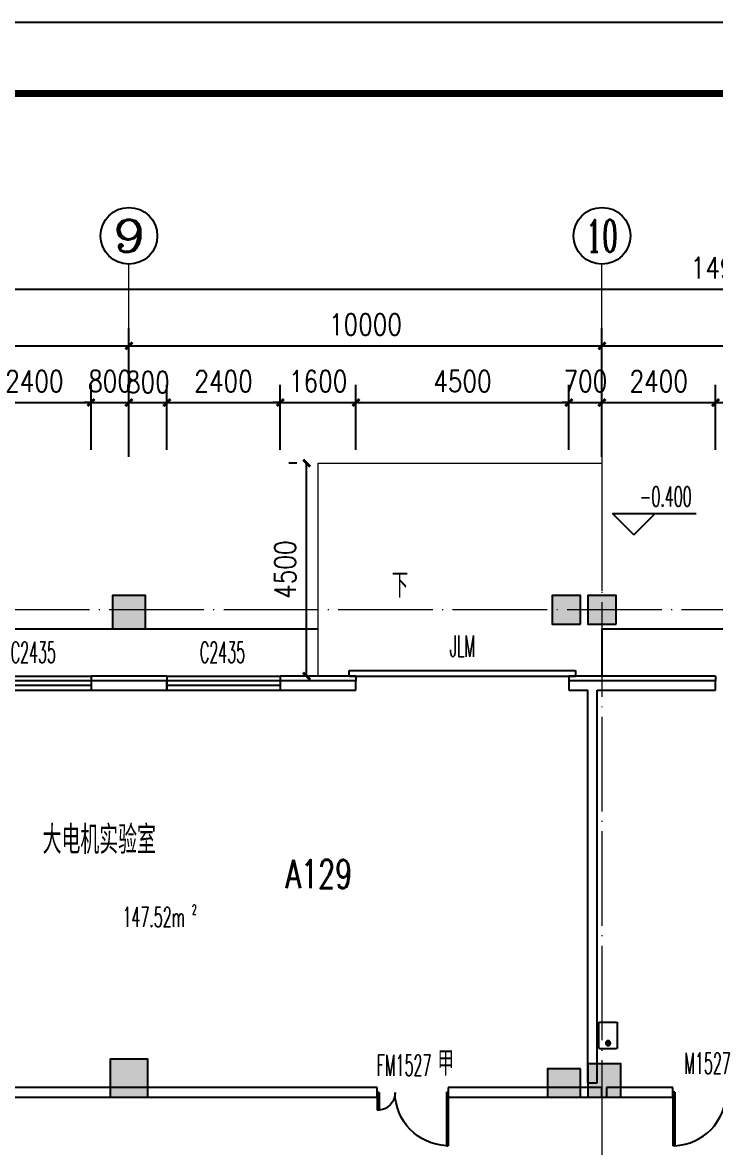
# Model space of a CAD drawing. Extents: x 1417642 to 3570900, y 124798 to 1191112.
# Drawn here: x 1499229 to 1513879, y 737747 to 761548 of the extents above; entities that cross this region are included whole.
import ezdxf
from ezdxf.enums import TextEntityAlignment as Align

# ---------------------------------------------------------------- set-up
doc = ezdxf.new("R2010")
doc.units = 0
doc.header["$LTSCALE"] = 1000
doc.header["$MEASUREMENT"] = 0
doc.linetypes.add('DASH', pattern=[0.35, 0.25, -0.1])
doc.linetypes.add('DOTE', pattern=[2.42, 2, -0.2, 0.02, -0.2])
doc.layers.get('0').update_dxf_attribs({"linetype": 'CONTINUOUS'})
doc.layers.get('Defpoints').update_dxf_attribs({"linetype": 'CONTINUOUS'})
for name, color, linetype in [('AXIS', 3, 'CONTINUOUS'), ('AXIS_TEXT', 7, 'CONTINUOUS'), ('colu', 2, 'CONTINUOUS'), ('DIM_ELEV', 3, 'CONTINUOUS'), ('DIM_SYMB', 3, 'CONTINUOUS'), ('DOTE', 1, 'DOTE'), ('PUB_DIM', 3, 'CONTINUOUS'), ('PUB_TEXT', 40, 'CONTINUOUS'), ('PUB_TITLE', 4, 'CONTINUOUS'), ('SPACE', 7, 'CONTINUOUS'), ('STAIR', 2, 'CONTINUOUS'), ('SURFACE', 6, 'CONTINUOUS'), ('tiaozheng', 20, 'CONTINUOUS'), ('WALL', 4, 'CONTINUOUS'), ('WINDOW', 2, 'CONTINUOUS'), ('WINDOW_TEXT', 7, 'CONTINUOUS'), ('填充', 252, 'CONTINUOUS'), ('屋面轮廓', 101, 'CONTINUOUS'), ('柱填充', 8, 'CONTINUOUS'), ('水点', 3, 'CONTINUOUS')]:
    doc.layers.add(name, color=color, linetype=linetype)
doc.styles.add('_TCH_AXIS', font='COMPLEX', dxfattribs={"bigfont": 'GBCBIG'})
doc.styles.add('_TCH_DIM', font='ROMANS', dxfattribs={"width": 0.7, "bigfont": 'Z'})
doc.styles.add('_TCH_SPACE', font='ROMANS', dxfattribs={"width": 0.7, "height": 5, "bigfont": 'Z'})
doc.styles.add('_TCH_WINDOW', font='ROMANS.shx', dxfattribs={"width": 0.7, "height": 400, "bigfont": 'Z.shx'})
doc.styles.add('DIM_FONT', font='SIMPLEX.shx', dxfattribs={"width": 0.8})
doc.styles.get("Standard").update_dxf_attribs({"font": 'GBENOR', "bigfont": 'GBCBIG'})
doc.styles.add('Z', font='ROMANS', dxfattribs={"width": 0.7, "bigfont": 'Z'})
doc.dimstyles.new('DIMN150', dxfattribs={"dimscale": 1.5, "dimtxt": 300, "dimasz": 100, "dimexe": 250, "dimexo": 300, "dimgap": 150, "dimtad": 1, "dimdec": 0, "dimzin": 0, "dimdsep": 46, "dimtxsty": 'DIM_FONT', "dimblk": 'ARCHTICK', "dimcen": 0.09, "dimdle": 1.5, "dimclrt": 7, "dimazin": 2, "dimtfac": 1, "dimtdec": 0, "dimtix": 1, "dimtmove": 2, "dimatfit": 3, "dimldrblk": 'ARCHTICK', "dimfxl": 1, "dimtolj": 1, "dimtzin": 0, "dimarcsym": 0})

# ---------------------------------------------------------------- blocks, each defined once
blk = doc.blocks.new('M_E3')
for p, q in [((-275, -410), (-275, -50)), ((-255, -30), (255, -30)), ((275, -50), (275, -410)), ((255, -430), (-255, -430))]:
    blk.add_line(p, q)
at = {"const_width": 1.5}
for points in [[(-275, 0, 0.414214), (-305, -30, 0.414214)], [(305, -30, 0.414214), (275, 0, 0.414214)], [(-305, -430, 0.414214), (-275, -460, 0.414214)], [(275, -460, 0.414214), (305, -430, 0.414214)]]:
    blk.add_lwpolyline(points, format="xyb", dxfattribs=at)
for points in [[(-275, 0), (275, 0)], [(-305, -430), (-305, -30)], [(305, -30), (305, -430)], [(275, -460), (-275, -460)]]:
    blk.add_lwpolyline(points, dxfattribs=at)
for radius in [50, 32.5]:
    blk.add_circle((165, -230), radius)
for centre, start, end in [((-255, -50), 90, 180), ((255, -50), 0, 90), ((-255, -410), 180, 270), ((255, -410), 270, 0)]:
    blk.add_arc(centre, 20, start, end)
at = {"width": 0.8, "flags": 9}
for tag in ['XSIZE', 'YSIZE']:
    blk.add_attdef(tag, (0, 0), '', height=0.5, dxfattribs=at)
blk = doc.blocks.new('e')
at = {"layer": '柱填充'}
h = blk.add_hatch(color=256, dxfattribs=at)
h.paths.add_polyline_path([(1540396, 673470), (1540396, 674070), (1539796, 674070), (1539796, 673470)])
h.paths.add_polyline_path([(1540396, 663470), (1540396, 664070), (1539796, 664070), (1539796, 663470)])
h.paths.add_polyline_path([(1540396, 659870), (1540396, 660470), (1539796, 660470), (1539796, 659870)])
h.paths.add_polyline_path([(1540396, 651870), (1540396, 652470), (1539796, 652470), (1539796, 651870)])
h.paths.add_polyline_path([(1540396, 643870), (1540396, 644470), (1539796, 644470), (1539796, 643870)])
h.paths.add_polyline_path([(1540396, 635870), (1540396, 636470), (1539796, 636470), (1539796, 635870)])
h.paths.add_polyline_path([(1540396, 627870), (1540396, 628470), (1539796, 628470), (1539796, 627870)])
h.paths.add_polyline_path([(1540396, 619870), (1540396, 620470), (1539796, 620470), (1539796, 619870)])
h.paths.add_polyline_path([(1540396, 611870), (1540396, 612470), (1539796, 612470), (1539796, 611870)])
h.paths.add_polyline_path([(1540396, 603870), (1540396, 604470), (1539796, 604470), (1539796, 603870)])
h.paths.add_polyline_path([(1540396, 595870), (1540396, 596470), (1539796, 596470), (1539796, 595870)])
h.paths.add_polyline_path([(1611246, 673470), (1611246, 674070), (1610646, 674070), (1610646, 673470)])
h.paths.add_polyline_path([(1602046, 673370), (1602046, 674070), (1601346, 674070), (1601346, 673370)])
h.paths.add_polyline_path([(1594046, 673370), (1594046, 674070), (1593346, 674070), (1593346, 673370)])
h.paths.add_polyline_path([(1586046, 673370), (1586046, 674070), (1585346, 674070), (1585346, 673370)])
h.paths.add_polyline_path([(1578046, 673370), (1578046, 674070), (1577346, 674070), (1577346, 673370)])
h.paths.add_polyline_path([(1568046, 673370), (1568046, 674070), (1567346, 674070), (1567346, 673370)])
h.paths.add_polyline_path([(1558096, 673370), (1558096, 674070), (1557396, 674070), (1557396, 673370)])
h.paths.add_polyline_path([(1554396, 673370), (1554396, 674070), (1553696, 674070), (1553696, 673370)])
h.paths.add_polyline_path([(1544496, 673370), (1544496, 674070), (1543796, 674070), (1543796, 673370)])
h.paths.add_polyline_path([(1611246, 664070), (1610546, 664070), (1610546, 663470), (1611246, 663470)])
h.paths.add_polyline_path([(1602096, 663470), (1602096, 664270), (1601296, 664270), (1601296, 663470)])
h.paths.add_polyline_path([(1594096, 663470), (1594096, 664270), (1593296, 664270), (1593296, 663470)])
h.paths.add_polyline_path([(1586096, 663470), (1586096, 664270), (1585296, 664270), (1585296, 663470)])
h.paths.add_polyline_path([(1578096, 663470), (1578096, 664270), (1577296, 664270), (1577296, 663470)])
h.paths.add_polyline_path([(1568096, 663470), (1568096, 664270), (1567296, 664270), (1567296, 663470)])
h.paths.add_polyline_path([(1558096, 663470), (1558096, 664170), (1557396, 664170), (1557396, 663470)])
h.paths.add_polyline_path([(1554396, 663470), (1554396, 664170), (1553696, 664170), (1553696, 663470)])
h.paths.add_polyline_path([(1544496, 663470), (1544496, 664170), (1543796, 664170), (1543796, 663470)])
h.paths.add_polyline_path([(1611246, 660470), (1610546, 660470), (1610546, 659870), (1611246, 659870)])
h.paths.add_polyline_path([(1602046, 659770), (1602046, 660470), (1601346, 660470), (1601346, 659770)])
h.paths.add_polyline_path([(1594046, 659770), (1594046, 660470), (1593346, 660470), (1593346, 659770)])
h.paths.add_polyline_path([(1586046, 659770), (1586046, 660470), (1585346, 660470), (1585346, 659770)])
h.paths.add_polyline_path([(1578046, 659770), (1578046, 660470), (1577346, 660470), (1577346, 659770)])
h.paths.add_polyline_path([(1568046, 659770), (1568046, 660470), (1567346, 660470), (1567346, 659770)])
h.paths.add_polyline_path([(1557996, 659870), (1557996, 660470), (1557396, 660470), (1557396, 659870)])
h.paths.add_polyline_path([(1554396, 659870), (1554396, 660470), (1553796, 660470), (1553796, 659870)])
h.paths.add_polyline_path([(1544496, 659770), (1544496, 660470), (1543796, 660470), (1543796, 659770)])
h.paths.add_polyline_path([(1611246, 651870), (1611246, 652470), (1610646, 652470), (1610646, 651870)])
h.paths.add_polyline_path([(1601996, 651870), (1601996, 652470), (1601396, 652470), (1601396, 651870)])
h.paths.add_polyline_path([(1593996, 651870), (1593996, 652470), (1593396, 652470), (1593396, 651870)])
h.paths.add_polyline_path([(1585996, 651870), (1585996, 652470), (1585396, 652470), (1585396, 651870)])
h.paths.add_polyline_path([(1577996, 651870), (1577996, 652470), (1577396, 652470), (1577396, 651870)])
h.paths.add_polyline_path([(1567996, 651820), (1567996, 652520), (1567296, 652520), (1567296, 651820)])
h.paths.add_polyline_path([(1558096, 651820), (1558096, 652520), (1557396, 652520), (1557396, 651820)])
h.paths.add_polyline_path([(1554396, 651820), (1554396, 652520), (1553696, 652520), (1553696, 651820)])
h.paths.add_polyline_path([(1544496, 652470), (1543796, 652470), (1543796, 651870), (1544496, 651870)])
h.paths.add_polyline_path([(1567996, 644470), (1567296, 644470), (1567296, 643870), (1567996, 643870)])
h.paths.add_polyline_path([(1558096, 643820), (1558096, 644520), (1557396, 644520), (1557396, 643820)])
h.paths.add_polyline_path([(1554396, 643820), (1554396, 644520), (1553696, 644520), (1553696, 643820)])
h.paths.add_polyline_path([(1544496, 644470), (1543796, 644470), (1543796, 643870), (1544496, 643870)])
h.paths.add_polyline_path([(1567996, 636470), (1567296, 636470), (1567296, 635870), (1567996, 635870)])
h.paths.add_polyline_path([(1558096, 635820), (1558096, 636520), (1557396, 636520), (1557396, 635820)])
h.paths.add_polyline_path([(1554396, 635820), (1554396, 636520), (1553696, 636520), (1553696, 635820)])
h.paths.add_polyline_path([(1544496, 636470), (1543796, 636470), (1543796, 635870), (1544496, 635870)])
h.paths.add_polyline_path([(1567996, 628470), (1567296, 628470), (1567296, 627870), (1567996, 627870)])
h.paths.add_polyline_path([(1558096, 627820), (1558096, 628520), (1557396, 628520), (1557396, 627820)])
h.paths.add_polyline_path([(1554396, 627820), (1554396, 628520), (1553696, 628520), (1553696, 627820)])
h.paths.add_polyline_path([(1544496, 628470), (1543796, 628470), (1543796, 627870), (1544496, 627870)])
h.paths.add_polyline_path([(1567996, 620470), (1567296, 620470), (1567296, 619870), (1567996, 619870)])
h.paths.add_polyline_path([(1558096, 619820), (1558096, 620520), (1557396, 620520), (1557396, 619820)])
h.paths.add_polyline_path([(1554396, 619820), (1554396, 620520), (1553696, 620520), (1553696, 619820)])
h.paths.add_polyline_path([(1544496, 620470), (1543796, 620470), (1543796, 619870), (1544496, 619870)])
h.paths.add_polyline_path([(1567996, 612470), (1567296, 612470), (1567296, 611870), (1567996, 611870)])
h.paths.add_polyline_path([(1558096, 611820), (1558096, 612520), (1557396, 612520), (1557396, 611820)])
h.paths.add_polyline_path([(1554396, 611820), (1554396, 612520), (1553696, 612520), (1553696, 611820)])
h.paths.add_polyline_path([(1544496, 612470), (1543796, 612470), (1543796, 611870), (1544496, 611870)])
h.paths.add_polyline_path([(1567996, 604470), (1567296, 604470), (1567296, 603870), (1567996, 603870)])
h.paths.add_polyline_path([(1558096, 603820), (1558096, 604520), (1557396, 604520), (1557396, 603820)])
h.paths.add_polyline_path([(1554396, 603820), (1554396, 604520), (1553696, 604520), (1553696, 603820)])
h.paths.add_polyline_path([(1544496, 604470), (1543796, 604470), (1543796, 603870), (1544496, 603870)])
h.paths.add_polyline_path([(1567996, 595870), (1567996, 596470), (1567396, 596470), (1567396, 595870)])
h.paths.add_polyline_path([(1557996, 595870), (1557996, 596470), (1557396, 596470), (1557396, 595870)])
h.paths.add_polyline_path([(1554396, 595870), (1554396, 596470), (1553796, 596470), (1553796, 595870)])
h.paths.add_polyline_path([(1544396, 595870), (1544396, 596470), (1543796, 596470), (1543796, 595870)])
at = {"layer": 'colu'}
for points in [[(1602046, 673370), (1602046, 674070), (1601346, 674070), (1601346, 673370)], [(1611246, 673470), (1611246, 674070), (1610646, 674070), (1610646, 673470)], [(1602096, 663470), (1602096, 664270), (1601296, 664270), (1601296, 663470)], [(1611246, 664070), (1610546, 664070), (1610546, 663470), (1611246, 663470)]]:
    blk.add_lwpolyline(points, close=True, dxfattribs=at)
blk = doc.blocks.new('678')
at = {"layer": '柱填充'}
h = blk.add_hatch(color=256, dxfattribs=at)
h.paths.add_polyline_path([(1591630, 863580), (1591630, 864280), (1590930, 864280), (1590930, 863580)])
h.paths.add_polyline_path([(1591630, 871580), (1591630, 872280), (1590930, 872280), (1590930, 871580)])
h.paths.add_polyline_path([(1635280, 879530), (1635280, 880230), (1634580, 880230), (1634580, 879530)])
h.paths.add_polyline_path([(1658830, 893230), (1658830, 893830), (1658230, 893830), (1658230, 893230)])
h.paths.add_polyline_path([(1658880, 883230), (1658880, 883930), (1658180, 883930), (1658180, 883230)])
h.paths.add_polyline_path([(1658830, 879630), (1658830, 880230), (1658230, 880230), (1658230, 879630)])
h.paths.add_polyline_path([(1658880, 872230), (1658180, 872230), (1658180, 871630), (1658880, 871630)])
h.paths.add_polyline_path([(1658830, 863630), (1658830, 864230), (1658230, 864230), (1658230, 863630)])
h.paths.add_polyline_path([(1658830, 853630), (1658830, 854230), (1658230, 854230), (1658230, 853630)])
h.paths.add_polyline_path([(1658830, 845630), (1658830, 846230), (1658230, 846230), (1658230, 845630)])
h.paths.add_polyline_path([(1658830, 835630), (1658830, 836230), (1658230, 836230), (1658230, 835630)])
h.paths.add_polyline_path([(1648830, 893230), (1648830, 893830), (1648230, 893830), (1648230, 893230)])
h.paths.add_polyline_path([(1648830, 883230), (1648830, 883830), (1648230, 883830), (1648230, 883230)])
h.paths.add_polyline_path([(1648830, 879630), (1648830, 880230), (1648230, 880230), (1648230, 879630)])
h.paths.add_polyline_path([(1648830, 871630), (1648830, 872230), (1648230, 872230), (1648230, 871630)])
h.paths.add_polyline_path([(1648930, 863580), (1648930, 864280), (1648230, 864280), (1648230, 863580)])
h.paths.add_polyline_path([(1648930, 853580), (1648930, 854280), (1648230, 854280), (1648230, 853580)])
h.paths.add_polyline_path([(1648930, 845630), (1648930, 846330), (1648230, 846330), (1648230, 845630)])
h.paths.add_polyline_path([(1648930, 835630), (1648930, 836330), (1648230, 836330), (1648230, 835630)])
h.paths.add_polyline_path([(1645230, 891430), (1645230, 892030), (1644630, 892030), (1644630, 891430)])
h.paths.add_polyline_path([(1645280, 883230), (1645280, 883930), (1644580, 883930), (1644580, 883230)])
h.paths.add_polyline_path([(1645230, 879630), (1645230, 880230), (1644630, 880230), (1644630, 879630)])
h.paths.add_polyline_path([(1645230, 871630), (1645230, 872230), (1644630, 872230), (1644630, 871630)])
h.paths.add_polyline_path([(1645230, 863630), (1645230, 864230), (1644630, 864230), (1644630, 863630)])
h.paths.add_polyline_path([(1645230, 853630), (1645230, 854230), (1644630, 854230), (1644630, 853630)])
h.paths.add_polyline_path([(1645280, 845630), (1645280, 846330), (1644580, 846330), (1644580, 845630)])
h.paths.add_polyline_path([(1645230, 835630), (1645230, 836230), (1644630, 836230), (1644630, 835630)])
h.paths.add_polyline_path([(1635230, 893230), (1635230, 893830), (1634630, 893830), (1634630, 893230)])
h.paths.add_polyline_path([(1635230, 891430), (1635230, 892030), (1634630, 892030), (1634630, 891430)])
h.paths.add_polyline_path([(1635280, 883230), (1635280, 883930), (1634580, 883930), (1634580, 883230)])
h.paths.add_polyline_path([(1635230, 871630), (1635230, 872430), (1634630, 872430), (1634630, 871630)])
h.paths.add_polyline_path([(1635230, 853430), (1635230, 854230), (1634630, 854230), (1634630, 853430)])
h.paths.add_polyline_path([(1635330, 845630), (1635330, 846430), (1634530, 846430), (1634530, 845630)])
h.paths.add_polyline_path([(1635230, 835630), (1635230, 836230), (1634630, 836230), (1634630, 835630)])
h.paths.add_polyline_path([(1627230, 893230), (1627230, 893830), (1626630, 893830), (1626630, 893230)])
h.paths.add_polyline_path([(1627280, 883230), (1627280, 883930), (1626580, 883930), (1626580, 883230)])
h.paths.add_polyline_path([(1627230, 879630), (1627230, 880230), (1626630, 880230), (1626630, 879630)])
h.paths.add_polyline_path([(1627230, 871630), (1627230, 872430), (1626630, 872430), (1626630, 871630)])
h.paths.add_polyline_path([(1627230, 853430), (1627230, 854230), (1626630, 854230), (1626630, 853430)])
h.paths.add_polyline_path([(1627330, 845630), (1627330, 846430), (1626530, 846430), (1626530, 845630)])
h.paths.add_polyline_path([(1627230, 835630), (1627230, 836230), (1626630, 836230), (1626630, 835630)])
h.paths.add_polyline_path([(1619230, 893230), (1619230, 893830), (1618630, 893830), (1618630, 893230)])
h.paths.add_polyline_path([(1619280, 883230), (1619280, 883930), (1618580, 883930), (1618580, 883230)])
h.paths.add_polyline_path([(1619230, 879630), (1619230, 880230), (1618630, 880230), (1618630, 879630)])
h.paths.add_polyline_path([(1619230, 871630), (1619230, 872430), (1618630, 872430), (1618630, 871630)])
h.paths.add_polyline_path([(1619230, 853430), (1619230, 854230), (1618630, 854230), (1618630, 853430)])
h.paths.add_polyline_path([(1619330, 845630), (1619330, 846430), (1618530, 846430), (1618530, 845630)])
h.paths.add_polyline_path([(1619280, 835580), (1619280, 836280), (1618580, 836280), (1618580, 835580)])
h.paths.add_polyline_path([(1611230, 893230), (1611230, 893830), (1610630, 893830), (1610630, 893230)])
h.paths.add_polyline_path([(1611280, 883230), (1611280, 883930), (1610580, 883930), (1610580, 883230)])
h.paths.add_polyline_path([(1611230, 879630), (1611230, 880230), (1610630, 880230), (1610630, 879630)])
h.paths.add_polyline_path([(1611230, 871630), (1611230, 872430), (1610630, 872430), (1610630, 871630)])
h.paths.add_polyline_path([(1611230, 853430), (1611230, 854230), (1610630, 854230), (1610630, 853430)])
h.paths.add_polyline_path([(1611330, 845630), (1611330, 846430), (1610530, 846430), (1610530, 845630)])
h.paths.add_polyline_path([(1611280, 835580), (1611280, 836280), (1610580, 836280), (1610580, 835580)])
h.paths.add_polyline_path([(1603230, 893230), (1603230, 893830), (1602630, 893830), (1602630, 893230)])
h.paths.add_polyline_path([(1603280, 883230), (1603280, 883930), (1602580, 883930), (1602580, 883230)])
h.paths.add_polyline_path([(1603230, 879630), (1603230, 880230), (1602630, 880230), (1602630, 879630)])
h.paths.add_polyline_path([(1603230, 871630), (1603230, 872430), (1602630, 872430), (1602630, 871630)])
h.paths.add_polyline_path([(1603230, 853430), (1603230, 854230), (1602630, 854230), (1602630, 853430)])
h.paths.add_polyline_path([(1603330, 845630), (1603330, 846430), (1602530, 846430), (1602530, 845630)])
h.paths.add_polyline_path([(1603280, 835580), (1603280, 836280), (1602580, 836280), (1602580, 835580)])
h.paths.add_polyline_path([(1603230, 814930), (1603230, 815530), (1602630, 815530), (1602630, 814930)])
h.paths.add_polyline_path([(1595230, 893230), (1595230, 893830), (1594630, 893830), (1594630, 893230)])
h.paths.add_polyline_path([(1595230, 883230), (1595230, 883830), (1594630, 883830), (1594630, 883230)])
h.paths.add_polyline_path([(1595230, 879630), (1595230, 880230), (1594630, 880230), (1594630, 879630)])
h.paths.add_polyline_path([(1595230, 871630), (1595230, 872230), (1594630, 872230), (1594630, 871630)])
h.paths.add_polyline_path([(1595230, 863630), (1595230, 864230), (1594630, 864230), (1594630, 863630)])
h.paths.add_polyline_path([(1595230, 853630), (1595230, 854230), (1594630, 854230), (1594630, 853630)])
h.paths.add_polyline_path([(1595330, 845630), (1595330, 846330), (1594630, 846330), (1594630, 845630)])
h.paths.add_polyline_path([(1595330, 835580), (1595330, 836280), (1594630, 836280), (1594630, 835580)])
h.paths.add_polyline_path([(1591630, 893230), (1591630, 893830), (1591030, 893830), (1591030, 893230)])
h.paths.add_polyline_path([(1591680, 883230), (1591680, 883930), (1590980, 883930), (1590980, 883230)])
h.paths.add_polyline_path([(1591630, 879630), (1591630, 880230), (1591030, 880230), (1591030, 879630)])
h.paths.add_polyline_path([(1591630, 853580), (1591630, 854280), (1590930, 854280), (1590930, 853580)])
h.paths.add_polyline_path([(1591630, 845580), (1591630, 846280), (1590930, 846280), (1590930, 845580)])
h.paths.add_polyline_path([(1591630, 835630), (1591630, 836330), (1590930, 836330), (1590930, 835630)])
h.paths.add_polyline_path([(1591630, 814930), (1591630, 815530), (1591030, 815530), (1591030, 814930)])
h.paths.add_polyline_path([(1581630, 893230), (1581630, 893830), (1581030, 893830), (1581030, 893230)])
h.paths.add_polyline_path([(1581730, 883230), (1581730, 883930), (1581030, 883930), (1581030, 883230)])
h.paths.add_polyline_path([(1581630, 879630), (1581630, 880230), (1581030, 880230), (1581030, 879630)])
h.paths.add_polyline_path([(1581630, 871630), (1581630, 872230), (1581030, 872230), (1581030, 871630)])
h.paths.add_polyline_path([(1581630, 863630), (1581630, 864230), (1581030, 864230), (1581030, 863630)])
h.paths.add_polyline_path([(1581630, 853630), (1581630, 854230), (1581030, 854230), (1581030, 853630)])
h.paths.add_polyline_path([(1581630, 845630), (1581630, 846230), (1581030, 846230), (1581030, 845630)])
h.paths.add_polyline_path([(1581630, 835630), (1581630, 836230), (1581030, 836230), (1581030, 835630)])
h.paths.add_polyline_path([(1581630, 814930), (1581630, 815530), (1581030, 815530), (1581030, 814930)])
h.paths.add_polyline_path([(1603230, 830430), (1603230, 831230), (1602530, 831230), (1602530, 830430)])
h.paths.add_polyline_path([(1603230, 818530), (1603230, 819330), (1602530, 819330), (1602530, 818530)])
h.paths.add_polyline_path([(1581030, 831230), (1581030, 830430), (1581730, 830430), (1581730, 831230)])
h.paths.add_polyline_path([(1581030, 819330), (1581030, 818530), (1581730, 818530), (1581730, 819330)])
h.paths.add_polyline_path([(1591630, 830430), (1591630, 831230), (1590930, 831230), (1590930, 830430)])
h.paths.add_polyline_path([(1591630, 818530), (1591630, 819330), (1590930, 819330), (1590930, 818530)])
at = {"layer": 'colu'}
for points in [[(1581630, 893230), (1581630, 893830), (1581030, 893830), (1581030, 893230)], [(1581730, 883230), (1581730, 883930), (1581030, 883930), (1581030, 883230)]]:
    blk.add_lwpolyline(points, close=True, dxfattribs=at)
blk = doc.blocks.new('_ArchTick')
at = {"color": 0, "linetype": 'ByBlock', "const_width": 0.4}
blk.add_lwpolyline([(-0.5, -0.5), (0.5, 0.5)], dxfattribs=at)
blk = doc.blocks.new('*D3539')
at = {"layer": 'Defpoints', "color": 0}
for p in [(1505234, 752233), (1505479, 752233), (1505479, 747733)]:
    blk.add_point(p, dxfattribs=at)
at = {"layer": 'PUB_DIM', "color": 0, "lineweight": -2}
for p, q in [((1505029, 752233), (1504859, 752233)), ((1505234, 747731), (1505234, 752235)), ((1505029, 747733), (1504859, 747733))]:
    blk.add_line(p, q, dxfattribs=at)
at = {"layer": 'PUB_DIM', "color": 0, "lineweight": -2, "xscale": 150, "yscale": 150, "zscale": 150}
for p, rotation in [((1505234, 752233), 90), ((1505234, 747733), 270)]:
    blk.add_blockref('_ArchTick', p, dxfattribs=dict(at, rotation=rotation))
at = {"layer": 'PUB_DIM', "color": 7, "insert": (1504784, 749983), "char_height": 450, "attachment_point": 5, "rotation": 90, "style": 'DIM_FONT'}
blk.add_mtext('\\A1;4500', dxfattribs=at)
blk = doc.blocks.new('*D3771')
at = {"layer": 'Defpoints', "color": 0}
for p in [(1500679, 753515), (1498279, 752067), (1500679, 752067)]:
    blk.add_point(p, dxfattribs=at)
at = {"layer": 'PUB_DIM', "color": 0, "lineweight": -2}
for p, q in [((1498279, 752517), (1498279, 753890)), ((1500679, 752517), (1500679, 753890)), ((1498277, 753515), (1500681, 753515))]:
    blk.add_line(p, q, dxfattribs=at)
at = {"layer": 'PUB_DIM', "color": 0, "lineweight": -2, "xscale": 150, "yscale": 150, "zscale": 150, "rotation": 180}
blk.add_blockref('_ArchTick', (1498279, 753515), dxfattribs=at)
at = {"layer": 'PUB_DIM', "color": 0, "lineweight": -2, "xscale": 150, "yscale": 150, "zscale": 150}
blk.add_blockref('_ArchTick', (1500679, 753515), dxfattribs=at)
at = {"layer": 'PUB_DIM', "color": 7, "insert": (1499479, 753965), "char_height": 450, "attachment_point": 5, "style": 'DIM_FONT'}
blk.add_mtext('\\A1;2400', dxfattribs=at)
blk = doc.blocks.new('*D3772')
at = {"layer": 'Defpoints', "color": 0}
for p in [(1501479, 753515), (1500679, 752067), (1501479, 752067)]:
    blk.add_point(p, dxfattribs=at)
at = {"layer": 'PUB_DIM', "color": 0, "lineweight": -2}
for p, q in [((1500679, 752517), (1500679, 753890)), ((1501479, 752517), (1501479, 753890)), ((1500679, 753515), (1500529, 753515)), ((1500679, 753515), (1501479, 753515)), ((1501479, 753515), (1501629, 753515))]:
    blk.add_line(p, q, dxfattribs=at)
at = {"layer": 'PUB_DIM', "color": 0, "lineweight": -2, "xscale": 150, "yscale": 150, "zscale": 150}
blk.add_blockref('_ArchTick', (1500679, 753515), dxfattribs=at)
at = {"layer": 'PUB_DIM', "color": 0, "lineweight": -2, "xscale": 150, "yscale": 150, "zscale": 150, "rotation": 180}
blk.add_blockref('_ArchTick', (1501479, 753515), dxfattribs=at)
at = {"layer": 'PUB_DIM', "color": 7, "insert": (1501079, 753965), "char_height": 450, "attachment_point": 5, "style": 'DIM_FONT'}
blk.add_mtext('\\A1;800', dxfattribs=at)
blk = doc.blocks.new('*D3773')
at = {"layer": 'Defpoints', "color": 0}
for p in [(1502279, 753515), (1501479, 752067), (1502279, 752067)]:
    blk.add_point(p, dxfattribs=at)
at = {"layer": 'PUB_DIM', "color": 0, "lineweight": -2}
for p, q in [((1501479, 752517), (1501479, 753890)), ((1502279, 752517), (1502279, 753890)), ((1501477, 753515), (1502281, 753515))]:
    blk.add_line(p, q, dxfattribs=at)
at = {"layer": 'PUB_DIM', "color": 0, "lineweight": -2, "xscale": 150, "yscale": 150, "zscale": 150, "rotation": 180}
blk.add_blockref('_ArchTick', (1501479, 753515), dxfattribs=at)
at = {"layer": 'PUB_DIM', "color": 0, "lineweight": -2, "xscale": 150, "yscale": 150, "zscale": 150}
blk.add_blockref('_ArchTick', (1502279, 753515), dxfattribs=at)
at = {"layer": 'PUB_DIM', "color": 7, "insert": (1501879, 753946), "char_height": 450, "attachment_point": 5, "style": 'DIM_FONT'}
blk.add_mtext('\\A1;800', dxfattribs=at)
blk = doc.blocks.new('*D3774')
at = {"layer": 'Defpoints', "color": 0}
for p in [(1504679, 753515), (1502279, 752067), (1504679, 752067)]:
    blk.add_point(p, dxfattribs=at)
at = {"layer": 'PUB_DIM', "color": 0, "lineweight": -2}
for p, q in [((1502279, 752517), (1502279, 753890)), ((1504679, 752517), (1504679, 753890)), ((1502277, 753515), (1504681, 753515))]:
    blk.add_line(p, q, dxfattribs=at)
at = {"layer": 'PUB_DIM', "color": 0, "lineweight": -2, "xscale": 150, "yscale": 150, "zscale": 150, "rotation": 180}
blk.add_blockref('_ArchTick', (1502279, 753515), dxfattribs=at)
at = {"layer": 'PUB_DIM', "color": 0, "lineweight": -2, "xscale": 150, "yscale": 150, "zscale": 150}
blk.add_blockref('_ArchTick', (1504679, 753515), dxfattribs=at)
at = {"layer": 'PUB_DIM', "color": 7, "insert": (1503479, 753965), "char_height": 450, "attachment_point": 5, "style": 'DIM_FONT'}
blk.add_mtext('\\A1;2400', dxfattribs=at)
blk = doc.blocks.new('*D3775')
at = {"layer": 'Defpoints', "color": 0}
for p in [(1506279, 753515), (1504679, 752067), (1506279, 752067)]:
    blk.add_point(p, dxfattribs=at)
at = {"layer": 'PUB_DIM', "color": 0, "lineweight": -2}
for p, q in [((1504679, 752517), (1504679, 753890)), ((1506279, 752517), (1506279, 753890)), ((1504679, 753515), (1504529, 753515)), ((1504679, 753515), (1506279, 753515)), ((1506279, 753515), (1506429, 753515))]:
    blk.add_line(p, q, dxfattribs=at)
at = {"layer": 'PUB_DIM', "color": 0, "lineweight": -2, "xscale": 150, "yscale": 150, "zscale": 150}
blk.add_blockref('_ArchTick', (1504679, 753515), dxfattribs=at)
at = {"layer": 'PUB_DIM', "color": 0, "lineweight": -2, "xscale": 150, "yscale": 150, "zscale": 150, "rotation": 180}
blk.add_blockref('_ArchTick', (1506279, 753515), dxfattribs=at)
at = {"layer": 'PUB_DIM', "color": 7, "insert": (1505479, 753965), "char_height": 450, "attachment_point": 5, "style": 'DIM_FONT'}
blk.add_mtext('\\A1;1600', dxfattribs=at)
blk = doc.blocks.new('*D3776')
at = {"layer": 'Defpoints', "color": 0}
for p in [(1510779, 753515), (1506279, 752067), (1510779, 752067)]:
    blk.add_point(p, dxfattribs=at)
at = {"layer": 'PUB_DIM', "color": 0, "lineweight": -2}
for p, q in [((1506279, 752517), (1506279, 753890)), ((1510779, 752517), (1510779, 753890)), ((1506277, 753515), (1510781, 753515))]:
    blk.add_line(p, q, dxfattribs=at)
at = {"layer": 'PUB_DIM', "color": 0, "lineweight": -2, "xscale": 150, "yscale": 150, "zscale": 150, "rotation": 180}
blk.add_blockref('_ArchTick', (1506279, 753515), dxfattribs=at)
at = {"layer": 'PUB_DIM', "color": 0, "lineweight": -2, "xscale": 150, "yscale": 150, "zscale": 150}
blk.add_blockref('_ArchTick', (1510779, 753515), dxfattribs=at)
at = {"layer": 'PUB_DIM', "color": 7, "insert": (1508529, 753965), "char_height": 450, "attachment_point": 5, "style": 'DIM_FONT'}
blk.add_mtext('\\A1;4500', dxfattribs=at)
blk = doc.blocks.new('*D3777')
at = {"layer": 'Defpoints', "color": 0}
for p in [(1511479, 753515), (1510779, 752067), (1511479, 752067)]:
    blk.add_point(p, dxfattribs=at)
at = {"layer": 'PUB_DIM', "color": 0, "lineweight": -2}
for p, q in [((1510779, 752517), (1510779, 753890)), ((1511479, 752517), (1511479, 753890)), ((1510779, 753515), (1510629, 753515)), ((1510779, 753515), (1511479, 753515)), ((1511479, 753515), (1511629, 753515))]:
    blk.add_line(p, q, dxfattribs=at)
at = {"layer": 'PUB_DIM', "color": 0, "lineweight": -2, "xscale": 150, "yscale": 150, "zscale": 150}
blk.add_blockref('_ArchTick', (1510779, 753515), dxfattribs=at)
at = {"layer": 'PUB_DIM', "color": 0, "lineweight": -2, "xscale": 150, "yscale": 150, "zscale": 150, "rotation": 180}
blk.add_blockref('_ArchTick', (1511479, 753515), dxfattribs=at)
at = {"layer": 'PUB_DIM', "color": 7, "insert": (1511129, 753965), "char_height": 450, "attachment_point": 5, "style": 'DIM_FONT'}
blk.add_mtext('\\A1;700', dxfattribs=at)
blk = doc.blocks.new('*D3778')
at = {"layer": 'Defpoints', "color": 0}
for p in [(1513879, 753515), (1511479, 752067), (1513879, 752067)]:
    blk.add_point(p, dxfattribs=at)
at = {"layer": 'PUB_DIM', "color": 0, "lineweight": -2}
for p, q in [((1511479, 752517), (1511479, 753890)), ((1513879, 752517), (1513879, 753890)), ((1511477, 753515), (1513881, 753515))]:
    blk.add_line(p, q, dxfattribs=at)
at = {"layer": 'PUB_DIM', "color": 0, "lineweight": -2, "xscale": 150, "yscale": 150, "zscale": 150, "rotation": 180}
blk.add_blockref('_ArchTick', (1511479, 753515), dxfattribs=at)
at = {"layer": 'PUB_DIM', "color": 0, "lineweight": -2, "xscale": 150, "yscale": 150, "zscale": 150}
blk.add_blockref('_ArchTick', (1513879, 753515), dxfattribs=at)
at = {"layer": 'PUB_DIM', "color": 7, "insert": (1512679, 753965), "char_height": 450, "attachment_point": 5, "style": 'DIM_FONT'}
blk.add_mtext('\\A1;2400', dxfattribs=at)
blk = doc.blocks.new('*D3779')
at = {"layer": 'Defpoints', "color": 0}
for p in [(1516279, 753515), (1513879, 752067), (1516279, 752067)]:
    blk.add_point(p, dxfattribs=at)
at = {"layer": 'PUB_DIM', "color": 0, "lineweight": -2}
for p, q in [((1513879, 752517), (1513879, 753890)), ((1516279, 752517), (1516279, 753890)), ((1513877, 753515), (1516281, 753515))]:
    blk.add_line(p, q, dxfattribs=at)
at = {"layer": 'PUB_DIM', "color": 0, "lineweight": -2, "xscale": 150, "yscale": 150, "zscale": 150, "rotation": 180}
blk.add_blockref('_ArchTick', (1513879, 753515), dxfattribs=at)
at = {"layer": 'PUB_DIM', "color": 0, "lineweight": -2, "xscale": 150, "yscale": 150, "zscale": 150}
blk.add_blockref('_ArchTick', (1516279, 753515), dxfattribs=at)
at = {"layer": 'PUB_DIM', "color": 7, "insert": (1515079, 753965), "char_height": 450, "attachment_point": 5, "style": 'DIM_FONT'}
blk.add_mtext('\\A1;2400', dxfattribs=at)
blk = doc.blocks.new('*D4017')
at = {"layer": 'AXIS', "color": 0, "lineweight": -2}
for p, q in [((1439479, 753351), (1439479, 756290)), ((1589079, 753351), (1589079, 756290)), ((1439477, 755915), (1589081, 755915))]:
    blk.add_line(p, q, dxfattribs=at)
at = {"layer": 'Defpoints', "color": 0}
for p in [(1589079, 755915), (1439479, 752901), (1589079, 752901)]:
    blk.add_point(p, dxfattribs=at)
at = {"layer": 'AXIS', "color": 0, "lineweight": -2, "xscale": 150, "yscale": 150, "zscale": 150, "rotation": 180}
blk.add_blockref('_ArchTick', (1439479, 755915), dxfattribs=at)
at = {"layer": 'AXIS', "color": 0, "lineweight": -2, "xscale": 150, "yscale": 150, "zscale": 150}
blk.add_blockref('_ArchTick', (1589079, 755915), dxfattribs=at)
at = {"layer": 'AXIS', "color": 7, "insert": (1514279, 756365), "char_height": 450, "attachment_point": 5, "style": 'DIM_FONT'}
blk.add_mtext('\\A1;149600', dxfattribs=at)
blk = doc.blocks.new('*D4026')
at = {"layer": 'AXIS', "color": 0, "lineweight": -2}
for p, q in [((1493479, 752367), (1493479, 755090)), ((1501479, 752367), (1501479, 755090)), ((1493477, 754715), (1501481, 754715))]:
    blk.add_line(p, q, dxfattribs=at)
at = {"layer": 'Defpoints', "color": 0}
for p in [(1501479, 754715), (1493479, 751917), (1501479, 751917)]:
    blk.add_point(p, dxfattribs=at)
at = {"layer": 'AXIS', "color": 0, "lineweight": -2, "xscale": 150, "yscale": 150, "zscale": 150, "rotation": 180}
blk.add_blockref('_ArchTick', (1493479, 754715), dxfattribs=at)
at = {"layer": 'AXIS', "color": 0, "lineweight": -2, "xscale": 150, "yscale": 150, "zscale": 150}
blk.add_blockref('_ArchTick', (1501479, 754715), dxfattribs=at)
at = {"layer": 'AXIS', "color": 7, "insert": (1497479, 755165), "char_height": 450, "attachment_point": 5, "style": 'DIM_FONT'}
blk.add_mtext('\\A1;8000', dxfattribs=at)
blk = doc.blocks.new('*D4027')
at = {"layer": 'AXIS', "color": 0, "lineweight": -2}
for p, q in [((1501479, 752367), (1501479, 755090)), ((1511479, 752367), (1511479, 755090)), ((1501477, 754715), (1511481, 754715))]:
    blk.add_line(p, q, dxfattribs=at)
at = {"layer": 'Defpoints', "color": 0}
for p in [(1511479, 754715), (1501479, 751917), (1511479, 751917)]:
    blk.add_point(p, dxfattribs=at)
at = {"layer": 'AXIS', "color": 0, "lineweight": -2, "xscale": 150, "yscale": 150, "zscale": 150, "rotation": 180}
blk.add_blockref('_ArchTick', (1501479, 754715), dxfattribs=at)
at = {"layer": 'AXIS', "color": 0, "lineweight": -2, "xscale": 150, "yscale": 150, "zscale": 150}
blk.add_blockref('_ArchTick', (1511479, 754715), dxfattribs=at)
at = {"layer": 'AXIS', "color": 7, "insert": (1506479, 755165), "char_height": 450, "attachment_point": 5, "style": 'DIM_FONT'}
blk.add_mtext('\\A1;10000', dxfattribs=at)
blk = doc.blocks.new('*D4028')
at = {"layer": 'AXIS', "color": 0, "lineweight": -2}
for p, q in [((1511479, 752367), (1511479, 755090)), ((1521479, 752367), (1521479, 755090)), ((1511477, 754715), (1521481, 754715))]:
    blk.add_line(p, q, dxfattribs=at)
at = {"layer": 'Defpoints', "color": 0}
for p in [(1521479, 754715), (1511479, 751917), (1521479, 751917)]:
    blk.add_point(p, dxfattribs=at)
at = {"layer": 'AXIS', "color": 0, "lineweight": -2, "xscale": 150, "yscale": 150, "zscale": 150, "rotation": 180}
blk.add_blockref('_ArchTick', (1511479, 754715), dxfattribs=at)
at = {"layer": 'AXIS', "color": 0, "lineweight": -2, "xscale": 150, "yscale": 150, "zscale": 150}
blk.add_blockref('_ArchTick', (1521479, 754715), dxfattribs=at)
at = {"layer": 'AXIS', "color": 7, "insert": (1516479, 755165), "char_height": 450, "attachment_point": 5, "style": 'DIM_FONT'}
blk.add_mtext('\\A1;10000', dxfattribs=at)
blk = doc.blocks.new('$DorLib2D$00000225')
at = {"color": 0}
for p, q in [((0.475, -0.001), (0.475, 0.752)), ((0.475, 0.752), (0.5, 0.752)), ((0.5, -0.001), (0.5, 0.752)), ((-0.5, 0), (-0.5, 0.252)), ((-0.475, 0.252), (-0.5, 0.252)), ((-0.475, 0), (-0.475, 0.252)), ((-0.475, 0), (-0.5, 0)), ((0.475, -0.001), (0.5, -0.001))]:
    blk.add_line(p, q, dxfattribs=at)
for centre, radius, start, end in [((0.505, -0.002), 0.755, 92.2493, 179.7238), ((-0.501, 0.003), 0.251, 359.7899, 84.0974)]:
    blk.add_arc(centre, radius, start, end, dxfattribs=at)
blk = doc.blocks.new('$TCHSYS$WIN2D')
for p, q in [((-0.5, 0.5), (0.5, 0.5)), ((-0.5, 0.5), (-0.5, -0.5)), ((0.5, 0.5), (0.5, -0.5)), ((0.5, 0.1667), (-0.5, 0.1667)), ((0.5, -0.1667), (-0.5, -0.1667)), ((-0.5, -0.5), (0.5, -0.5))]:
    blk.add_line(p, q)
blk = doc.blocks.new('$DorLib2D$00000126')
at = {"color": 0, "linetype": 'Continuous'}
for p, q in [((-0.532, 0.5), (-0.532, 0.9)), ((0.532, 0.9), (0.532, 0.5))]:
    blk.add_line(p, q, dxfattribs=at)
at = {"color": 0, "linetype": 'DASH'}
for p, q in [((-0.532, 0.9), (0.532, 0.9)), ((-0.532, 0.5), (0.532, 0.5))]:
    blk.add_line(p, q, dxfattribs=at)

msp = doc.modelspace()

# ---------------------------------------------------------------- linework, layer by layer
at = {"layer": 'AXIS', "lineweight": 0}
for p, q in [((1501478.8, 754611.4), (1501478.8, 756439.6, 0)), ((1511478.8, 754611.4), (1511478.8, 756439.6, 0))]:
    msp.add_line(p, q, dxfattribs=at)
at = {"layer": 'AXIS'}
for centre in [(1501478.8, 757039.6), (1511478.8, 757039.6)]:
    msp.add_circle(centre, 600, dxfattribs=at)
at = {"layer": 'DIM_ELEV'}
for p, q in [((1512152.4, 750717.9), (1511702.4, 751167.9)), ((1511702.4, 751167.9), (1513468.5, 751167.9)), ((1512152.4, 750717.9), (1512602.4, 751167.9))]:
    msp.add_line(p, q, dxfattribs=at)
at = {"layer": 'DIM_SYMB', "lineweight": 0}
msp.add_lwpolyline([(1507478.8, 749690.5, 0, 0, 0), (1507478.8, 751783.2, 120, 0, 0), (1507478.8, 752233.2, 0, 0, 0)], format="xyseb", dxfattribs=at)
at = {"layer": 'DOTE', "lineweight": 0, "elevation": 0}
for points in [[(1511478.8, 754133.2), (1511478.8, 727433.2)], [(1597442.3, 749133.2), (1431709.3, 749133.2)]]:
    msp.add_lwpolyline(points, dxfattribs=at)
at = {"layer": 'PUB_TITLE'}
msp.add_lwpolyline([(1417642.3, 635398.4), (1618342.3, 635398.4), (1618342.3, 761548.4), (1417642.3, 761548.4)], close=True, dxfattribs=at)
at = {"layer": 'PUB_TITLE', "const_width": 150}
msp.add_lwpolyline([(1421392.3, 636898.4), (1616842.3, 636898.4), (1616842.3, 760048.4), (1421392.3, 760048.4)], close=True, dxfattribs=at)
at = {"layer": 'STAIR'}
msp.add_line((1511478.8, 748733.2, 0), (1511478.8, 747733.2, 0), dxfattribs=at)
at = {"layer": 'STAIR', "lineweight": 0, "elevation": 0}
msp.add_lwpolyline([(1505478.8, 747733.2), (1505478.8, 752233.2), (1511478.8, 752233.2), (1511478.8, 749533.2)], dxfattribs=at)
at = {"layer": 'SURFACE'}
for p, q in [((1500678.8, 747733.2), (1500678.8, 747633.2)), ((1502278.8, 747733.2), (1500678.8, 747733.2)), ((1502278.8, 747733.2), (1502278.8, 747633.2)), ((1504678.8, 747733.2), (1504678.8, 747633.2)), ((1506278.8, 747733.2), (1504678.8, 747733.2)), ((1506278.8, 747733.2), (1506278.8, 747633.2)), ((1510778.8, 747733.2), (1510778.8, 747633.2)), ((1511278.8, 747733.2), (1510778.8, 747733.2)), ((1513878.8, 747733.2), (1511278.8, 747733.2)), ((1513878.8, 747733.2), (1513878.8, 747633.2))]:
    msp.add_line(p, q, dxfattribs=at)
at = {"layer": 'WALL'}
for p, q in [((1502278.8, 747633.2), (1500678.8, 747633.2)), ((1500678.8, 747633.2), (1500678.8, 747433.2)), ((1502278.8, 747433.2), (1502278.8, 747633.2)), ((1506278.8, 747633.2), (1504678.8, 747633.2)), ((1504678.8, 747633.2), (1504678.8, 747433.2)), ((1506278.8, 747433.2), (1506278.8, 747633.2)), ((1511278.8, 747633.2), (1510778.8, 747633.2)), ((1510778.8, 747633.2), (1510778.8, 747433.2)), ((1513878.8, 747633.2), (1511278.8, 747633.2)), ((1513878.8, 747433.2), (1513878.8, 747633.2)), ((1500678.8, 747433.2), (1502278.8, 747433.2)), ((1504678.8, 747433.2), (1506278.8, 747433.2)), ((1510778.8, 747433.2), (1511178.8, 747433.2)), ((1511178.8, 739133.2), (1511178.8, 747433.2)), ((1511378.8, 739133.2), (1511378.8, 747433.2)), ((1511378.8, 747433.2), (1513878.8, 747433.2)), ((1511178.8, 739133.2), (1511378.8, 739133.2)), ((1501478.8, 739033.2), (1497978.8, 739033.2)), ((1497978.8, 738833.2), (1501478.8, 738833.2)), ((1506728.8, 739033.2), (1501478.8, 739033.2)), ((1501478.8, 738833.2), (1506728.8, 738833.2)), ((1506728.8, 738833.2), (1506728.8, 739033.2)), ((1511478.8, 739033.2), (1508228.8, 739033.2)), ((1508228.8, 739033.2), (1508228.8, 738833.2)), ((1508228.8, 738833.2), (1511478.8, 738833.2)), ((1511478.8, 738833.2), (1511478.8, 739033.2)), ((1512978.8, 739033.2), (1511574.8, 739033.2)), ((1511574.8, 739033.2), (1511574.8, 738833.2)), ((1511574.8, 738833.2), (1512978.8, 738833.2)), ((1512978.8, 738833.2), (1512978.8, 739033.2))]:
    msp.add_line(p, q, dxfattribs=at)
at = {"layer": '屋面轮廓', "elevation": 0}
for points in [[(1471478.8, 748733.2), (1505478.8, 748733.2)], [(1511478.8, 748733.2), (1521178.8, 748733.2)]]:
    msp.add_lwpolyline(points, dxfattribs=at)

# ---------------------------------------------------------------- block references
at = {"layer": 'tiaozheng', "color": 2}
for name, p in [('e', (-100217.4, 75363.3, 0)), ('678', (-69851.5, -144396.9, 0))]:
    msp.add_blockref(name, p, dxfattribs=at)
at = {"layer": 'WINDOW', "lineweight": 0}
ref = msp.add_blockref('$DorLib2D$00000126', (1508528.8, 747583.2), dxfattribs=dict(at, xscale=-4500, yscale=-300, zscale=-4500, rotation=180))
ref.add_attrib('A', 'JLM', (1508261.1, 748141.9), dxfattribs={"layer": 'WINDOW_TEXT', "lineweight": 0, "height": 446.25, "style": '_TCH_WINDOW', "width": 0.494118})
at = {"layer": 'WINDOW', "color": 2}
ref = msp.add_blockref('$TCHSYS$WIN2D', (1499478.8, 747583.2), dxfattribs=dict(at, xscale=-2400, yscale=-300, zscale=-2400, rotation=180))
ref.add_attrib('A', 'C2435', (1498980.1, 748010.1), dxfattribs={"layer": 'WINDOW_TEXT', "color": 2, "height": 446.25, "style": '_TCH_WINDOW', "width": 0.494118})
ref = msp.add_blockref('$TCHSYS$WIN2D', (1503478.8, 747583.2), dxfattribs=dict(at, xscale=-2400, yscale=-300, zscale=-2400, rotation=180))
ref.add_attrib('A', 'C2435', (1502980.1, 748010.1), dxfattribs={"layer": 'WINDOW_TEXT', "color": 2, "height": 446.25, "style": '_TCH_WINDOW', "width": 0.494118})
at = {"layer": 'WINDOW', "lineweight": 0}
ref = msp.add_blockref('$DorLib2D$00000225', (1513728.8, 738933.2), dxfattribs=dict(at, xscale=1500, yscale=1500, zscale=1500, rotation=180))
ref.add_attrib('A', 'M1527', (1513219.6, 739322.6), dxfattribs={"layer": 'WINDOW_TEXT', "lineweight": 0, "height": 446.25, "style": '_TCH_WINDOW', "width": 0.494118})
at = {"layer": 'WINDOW', "lineweight": 0, "xscale": -1500, "yscale": 1500, "zscale": -1500, "rotation": 180}
msp.add_blockref('$DorLib2D$00000225', (1507478.8, 738933.2), dxfattribs=at)
at = {"layer": '水点', "xscale": -1, "rotation": 90}
msp.add_blockref('M_E3', (1511378.8, 740138.2, 0), dxfattribs=at)

# ---------------------------------------------------------------- texts
at = {"layer": 'AXIS_TEXT', "style": '_TCH_AXIS'}
for s, height, width, p, p2 in [('9', 678.8, 1.5, (1501139.4, 756700.2), (1501818.3, 756700.2)), ('10', 678.82, 0.724138, (1511139.4, 756700.2), (1511818.3, 756700.2))]:
    msp.add_text(s, height=height, dxfattribs=dict(at, width=width)).set_placement(p, p2, align=Align.FIT)
at = {"layer": 'PUB_TEXT', "style": '_TCH_DIM'}
for s, height, width, p in [('-0.400', 420, 0.525, (1512279, 751318)), ('下', 525, 0.7, (1507034.6, 749387.6, 0))]:
    msp.add_text(s, height=height, dxfattribs=dict(at, width=width)).set_placement(p)
at = {"layer": 'PUB_TEXT', "color": 1, "lineweight": 60, "style": 'Z', "width": 0.7}
msp.add_text('A129', height=600, dxfattribs=at).set_placement((1504795.1, 743246.1))
at = {"layer": 'SPACE', "style": '_TCH_SPACE', "width": 0.525}
for s, height, p in [('2', 210, (1502813.4, 742691.8, 0)), ('147.52m', 420, (1501343.4, 742429.3, 0))]:
    msp.add_text(s, height=height, dxfattribs=at).set_placement(p)
at = {"layer": 'WINDOW_TEXT', "style": '_TCH_WINDOW'}
for s, height, width, p in [('甲', 525, 0.7, (1508000.7, 739283.2)), ('FM1527', 446.25, 0.494118, (1506719.7, 739283.2))]:
    msp.add_text(s, height=height, dxfattribs=dict(at, width=width)).set_placement(p)
at = {"layer": '填充', "insert": (1499654.2, 744571.7), "char_height": 600, "width": 5193.527, "attachment_point": 1, "style": '_TCH_WINDOW'}
msp.add_mtext('大电机实验室', dxfattribs=at)

# ---------------------------------------------------------------- dimensions: what is measured, and where the dimension line sits
at = {"layer": 'AXIS'}
for p1, p2, distance, picture, middle in [((1439478.8, 752900.8), (1589078.8, 752900.8), 3013.9, '*D4017', (1514278.8, 756364.7)), ((1493478.8, 751916.9), (1501478.8, 751916.9), 2797.8, '*D4026', (1497478.8, 755164.7)), ((1501478.8, 751916.9), (1511478.8, 751916.9), 2797.8, '*D4027', (1506478.8, 755164.7)), ((1511478.8, 751916.9), (1521478.8, 751916.9), 2797.8, '*D4028', (1516478.8, 755164.7))]:
    dim = msp.add_aligned_dim(p1=p1, p2=p2, distance=distance, dimstyle='DIMN150', dxfattribs=at)
    dim.commit()
    dim.dimension.update_dxf_attribs({"geometry": picture, "text_midpoint": middle})
at = {"layer": 'PUB_DIM'}
for p1, p2, distance, picture, middle in [((1498278.8, 752066.9), (1500678.8, 752066.9), 1447.8, '*D3771', (1499478.8, 753964.7)), ((1500678.8, 752066.9), (1501478.8, 752066.9), 1447.8, '*D3772', (1501078.8, 753964.7)), ((1502278.8, 752066.9), (1504678.8, 752066.9), 1447.8, '*D3774', (1503478.8, 753964.7)), ((1504678.8, 752066.9), (1506278.8, 752066.9), 1447.8, '*D3775', (1505478.8, 753964.7)), ((1506278.8, 752066.9), (1510778.8, 752066.9), 1447.8, '*D3776', (1508528.8, 753964.7)), ((1510778.8, 752066.9), (1511478.8, 752066.9), 1447.8, '*D3777', (1511128.8, 753964.7)), ((1511478.8, 752066.9), (1513878.8, 752066.9), 1447.8, '*D3778', (1512678.8, 753964.7)), ((1513878.8, 752066.9), (1516278.8, 752066.9), 1447.8, '*D3779', (1515078.8, 753964.7)), ((1505478.8, 747733.2), (1505478.8, 752233.2), 245.2, '*D3539', (1504783.6, 749983.2))]:
    dim = msp.add_aligned_dim(p1=p1, p2=p2, distance=distance, dimstyle='DIMN150', dxfattribs=at)
    dim.commit()
    dim.dimension.update_dxf_attribs({"geometry": picture, "text_midpoint": middle})
dim = msp.add_linear_dim(base=(1502278.8, 753514.7), p1=(1501478.8, 752066.9), p2=(1502278.8, 752066.9), angle=0, dimstyle='DIMN150', dxfattribs=at)
dim.commit()
dim.dimension.update_dxf_attribs({"geometry": '*D3773', "text_midpoint": (1501878.8, 753946), "dimtype": 129})

doc.saveas('drawing.dxf')
